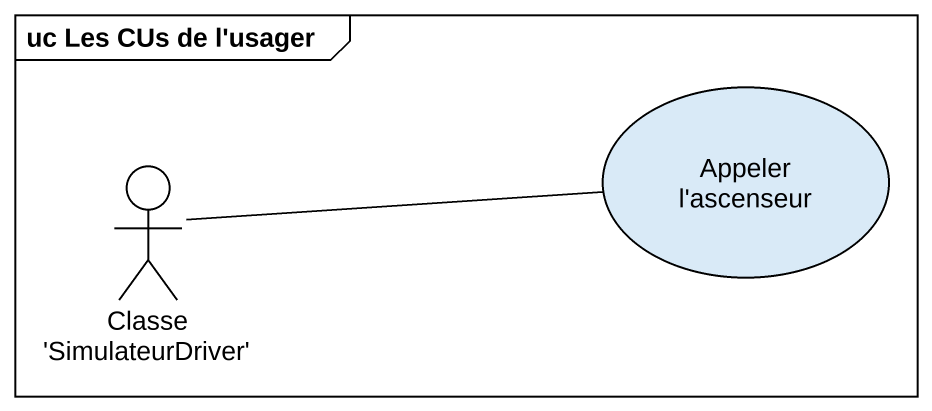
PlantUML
@startuml
mainframe uc Les CUs de l'usager
usecase "Appeler l'ascenseur" as Appeler_l_ascenseur
actor "Classe 'SimulateurDriver'" as Classe_SimulateurDriver
Classe_SimulateurDriver -right- Appeler_l_ascenseur
@enduml
